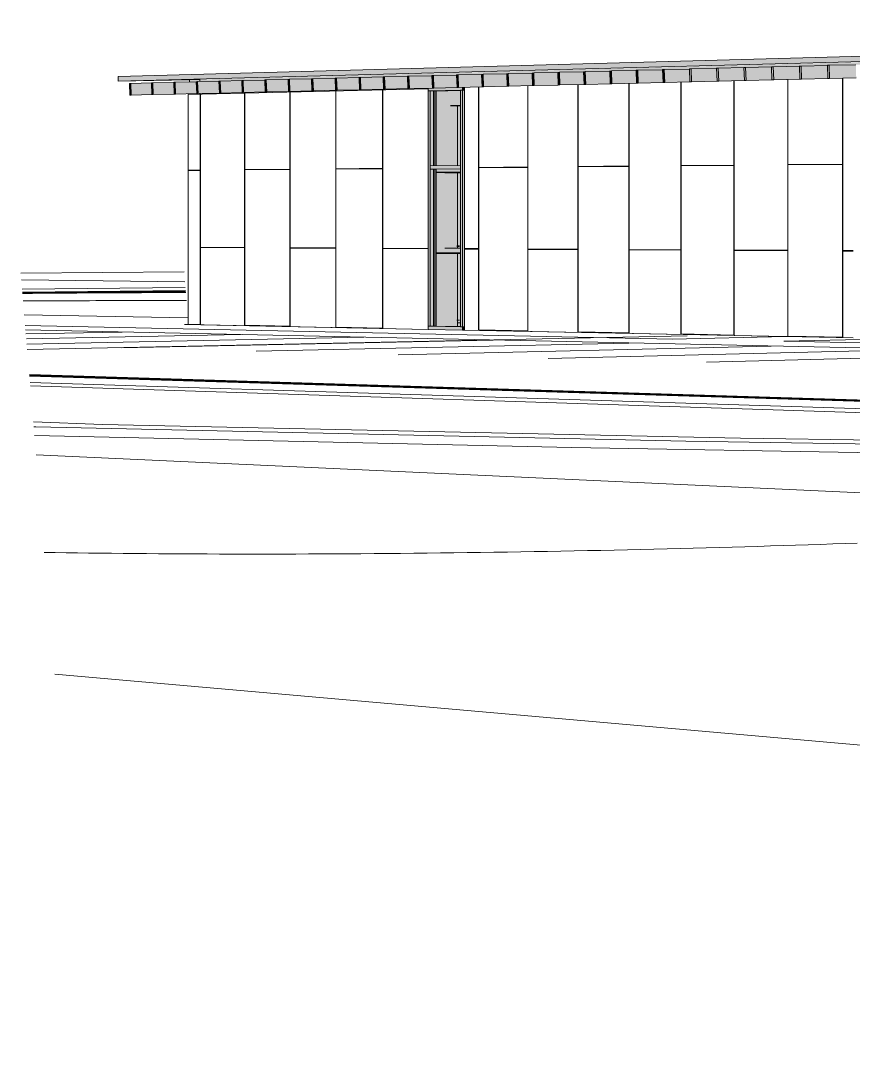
# Model space of a CAD drawing. Header units: inches. Extents: x 31213 to 31218, y -65 to 66.
# Drawn here: x 31213.2247 to 31213.4124, y 65.8105 to 66.0447 of the extents above; entities that cross this region are included whole.
import ezdxf

# ---------------------------------------------------------------- set-up
doc = ezdxf.new("R2010")
doc.units = ezdxf.units.IN
doc.header["$MEASUREMENT"] = 0
doc.linetypes.add('Center 1_4_', pattern=[0.53125, 0.25, -0.09375, 0.09375, -0.09375])
doc.linetypes.add('Hidden', pattern=[0.28125, 0.1875, -0.09375])
for name, color, linetype, lineweight in [('A-CLNG', 13, 'Continuous', 13), ('A-DETL', 90, 'Continuous', 9), ('A-GLAZ-CURT', 52, 'Continuous', 9), ('A-GLAZ-CWMG', 51, 'Continuous', 9), ('A-PROP-SBCK', 71, 'Hidden', 50), ('A-ROOF', 132, 'Continuous', 13), ('A-WALL-PATT', 111, 'Continuous', 13), ('BMP', 80, 'Continuous', 9), ('C-BLDG-PADS', 91, 'Continuous', 9), ('C-TOPO', 7, 'Continuous', 9), ('Conc', 7, 'Continuous', 9), ('EOP-PR', 4, 'Continuous', 9), ('L-SITE-WALL', 31, 'Continuous', 13), ('PAINT', 190, 'Continuous', 9), ('PROP', 3, 'Center 1_4_', 9), ('S-BEAM', 12, 'Continuous', 9), ('S-COLS', 52, 'Continuous', 9)]:
    doc.layers.add(name, color=color, linetype=linetype, lineweight=lineweight)

# ---------------------------------------------------------------- blocks, each defined once
blk = doc.blocks.new('FP_9-Looking North East')
at = {"layer": 'A-WALL-PATT', "lineweight": 9}
for p, q in [((31213.26515, 66.01109), (31213.26515, 66.02813)), ((31213.2652, 65.99369), (31213.2652, 66.02813)), ((31213.27517, 65.99364), (31213.27517, 66.02837)), ((31213.27522, 66.01118), (31213.27522, 66.02837)), ((31213.28536, 66.01128), (31213.28536, 66.02861)), ((31213.28541, 65.99358), (31213.28541, 66.02861)), ((31213.29572, 65.99353), (31213.29572, 66.02885)), ((31213.29577, 66.01137), (31213.29577, 66.02885)), ((31213.30626, 66.01147), (31213.30626, 66.0291)), ((31213.30631, 65.99347), (31213.30631, 66.0291)), ((31213.26515, 66.01109), (31213.26248, 66.01107)), ((31213.26515, 66.011), (31213.26248, 66.01098)), ((31213.26515, 65.97629), (31213.26515, 66.011)), ((31213.28536, 66.01128), (31213.27522, 66.01118)), ((31213.28536, 66.01119), (31213.27522, 66.01109)), ((31213.27522, 65.97609), (31213.27522, 66.01109)), ((31213.28536, 65.97589), (31213.28536, 66.01119)), ((31213.30626, 66.01147), (31213.29577, 66.01137)), ((31213.30626, 66.01138), (31213.29577, 66.01128)), ((31213.29577, 65.97568), (31213.29577, 66.01128)), ((31213.30626, 65.97547), (31213.30626, 66.01138)), ((31213.27517, 65.99364), (31213.2652, 65.99369)), ((31213.2652, 65.9936), (31213.27517, 65.99354)), ((31213.2652, 65.97619), (31213.2652, 65.9936)), ((31213.27517, 65.976), (31213.27517, 65.99354)), ((31213.29572, 65.99353), (31213.28541, 65.99358)), ((31213.28541, 65.99349), (31213.29572, 65.99343)), ((31213.28541, 65.97579), (31213.28541, 65.99349)), ((31213.29572, 65.97559), (31213.29572, 65.99343)), ((31213.31653, 65.99342), (31213.30631, 65.99347)), ((31213.30631, 65.99338), (31213.31653, 65.99332)), ((31213.30631, 65.97538), (31213.30631, 65.99338)), ((31213.26248, 65.97634), (31213.26515, 65.97629)), ((31213.26515, 65.9762), (31213.26515, 65.9762)), ((31213.2652, 65.97619), (31213.2652, 65.97619)), ((31213.27517, 65.976), (31213.27517, 65.976)), ((31213.27522, 65.97609), (31213.28536, 65.97589)), ((31213.27522, 65.976), (31213.27522, 65.976)), ((31213.28536, 65.97579), (31213.28536, 65.97579)), ((31213.28541, 65.97579), (31213.28541, 65.97579)), ((31213.29577, 65.97568), (31213.30626, 65.97547)), ((31213.29572, 65.97559), (31213.29572, 65.97559)), ((31213.29577, 65.97559), (31213.29577, 65.97559)), ((31213.30626, 65.97538), (31213.30626, 65.97538)), ((31213.30631, 65.97538), (31213.30631, 65.97538))]:
    blk.add_line(p, q, dxfattribs=at)
blk = doc.blocks.new('FP_10-Looking North East')
at = {"layer": 'A-WALL-PATT', "lineweight": 9}
for p, q in [((31213.32365, 65.99396), (31213.32303, 65.99396)), ((31213.32303, 65.99388), (31213.32365, 65.99388))]:
    blk.add_line(p, q, dxfattribs=at)
blk = doc.blocks.new('FP_16-Looking North East')
at = {"layer": 'A-WALL-PATT', "lineweight": 9}
for p, q in [((31213.32789, 65.99336), (31213.32789, 66.02981)), ((31213.32795, 66.01167), (31213.32795, 66.02981)), ((31213.339, 66.01178), (31213.339, 66.03007)), ((31213.33905, 65.9933), (31213.33905, 66.03007)), ((31213.3503, 65.99324), (31213.3503, 66.03034)), ((31213.35036, 66.01188), (31213.35036, 66.03034)), ((31213.3618, 66.01199), (31213.3618, 66.03061)), ((31213.36186, 65.99318), (31213.36186, 66.03061)), ((31213.37351, 65.99312), (31213.37351, 66.03089)), ((31213.37358, 66.0121), (31213.37358, 66.03089)), ((31213.38544, 66.01221), (31213.38544, 66.03117)), ((31213.3855, 65.99305), (31213.3855, 66.03117)), ((31213.39759, 65.99299), (31213.39759, 66.03146)), ((31213.39765, 66.01232), (31213.39765, 66.03146)), ((31213.40996, 66.01243), (31213.40996, 66.03175)), ((31213.41003, 65.99292), (31213.41003, 66.03175)), ((31213.339, 66.01178), (31213.32795, 66.01167)), ((31213.339, 66.01168), (31213.32795, 66.01158)), ((31213.32795, 65.97504), (31213.32795, 66.01158)), ((31213.339, 65.97482), (31213.339, 66.01168)), ((31213.3618, 66.01199), (31213.35036, 66.01188)), ((31213.3618, 66.01189), (31213.35036, 66.01178)), ((31213.35036, 65.9746), (31213.35036, 66.01178)), ((31213.3618, 65.97437), (31213.3618, 66.01189)), ((31213.38544, 66.01221), (31213.37358, 66.0121)), ((31213.38544, 66.01211), (31213.37358, 66.012)), ((31213.37358, 65.97414), (31213.37358, 66.012)), ((31213.38544, 65.9739), (31213.38544, 66.01211)), ((31213.40996, 66.01243), (31213.39765, 66.01232)), ((31213.40996, 66.01233), (31213.39765, 66.01222)), ((31213.39765, 65.97366), (31213.39765, 66.01222)), ((31213.40996, 65.97341), (31213.40996, 66.01233)), ((31213.32789, 65.99336), (31213.32476, 65.99337)), ((31213.32476, 65.99328), (31213.32789, 65.99326)), ((31213.32789, 65.97495), (31213.32789, 65.99326)), ((31213.3503, 65.99324), (31213.33905, 65.9933)), ((31213.33905, 65.9932), (31213.3503, 65.99314)), ((31213.33905, 65.97472), (31213.33905, 65.9932)), ((31213.3503, 65.9745), (31213.3503, 65.99314)), ((31213.37351, 65.99312), (31213.36186, 65.99318)), ((31213.36186, 65.99308), (31213.37351, 65.99302)), ((31213.36186, 65.97427), (31213.36186, 65.99308)), ((31213.37351, 65.97404), (31213.37351, 65.99302)), ((31213.39759, 65.99299), (31213.3855, 65.99305)), ((31213.3855, 65.99295), (31213.39759, 65.99289)), ((31213.3855, 65.9738), (31213.3855, 65.99295)), ((31213.39759, 65.97356), (31213.39759, 65.99289)), ((31213.41236, 65.99291), (31213.41003, 65.99292)), ((31213.41003, 65.99282), (31213.41236, 65.99281)), ((31213.41003, 65.97331), (31213.41003, 65.99282)), ((31213.32795, 65.97504), (31213.339, 65.97482)), ((31213.35036, 65.9746), (31213.3618, 65.97437)), ((31213.37358, 65.97414), (31213.38544, 65.9739)), ((31213.39765, 65.97366), (31213.40996, 65.97341))]:
    blk.add_line(p, q, dxfattribs=at)

msp = doc.modelspace()

# ---------------------------------------------------------------- hatches: boundary and pattern name
at = {"layer": 'A-CLNG', "lineweight": 5}
h = msp.add_hatch(color=256, dxfattribs=at)
h.paths.add_polyline_path([(31213.26506, 66.02813), (31213.31653, 66.02936), (31213.31653, 66.02954), (31213.26506, 66.02831), (31213.26506, 66.02819)], flags=0)
h.paths.add_polyline_path([(31213.26506, 66.031), (31213.27448, 66.03123), (31213.27448, 66.03125), (31213.47608, 66.03646), (31213.48045, 66.03655), (31213.48045, 66.03659), (31213.48298, 66.03664), (31213.48758, 66.03674), (31213.48758, 66.03677), (31213.48995, 66.03682), (31213.49478, 66.03692), (31213.49478, 66.03696), (31213.497, 66.03701), (31213.50206, 66.03711), (31213.50206, 66.03715), (31213.50604, 66.03723), (31213.50941, 66.0373), (31213.50941, 66.03734), (31213.51479, 66.03745), (31213.51683, 66.03749), (31213.51683, 66.03753), (31213.52355, 66.03767), (31213.52434, 66.03769), (31213.52434, 66.03772), (31213.52793, 66.0378), (31213.53192, 66.03788), (31213.53192, 66.03792), (31213.53328, 66.03795), (31213.53958, 66.03808), (31213.53958, 66.03812), (31213.54106, 66.03815), (31213.54732, 66.03828), (31213.54732, 66.03832), (31213.54832, 66.03834), (31213.55514, 66.03848), (31213.55514, 66.03852), (31213.55856, 66.03859), (31213.56305, 66.03869), (31213.56304, 66.03873), (31213.56364, 66.03874), (31213.57104, 66.03889), (31213.57103, 66.03893), (31213.57606, 66.03904), (31213.57911, 66.0391), (31213.57911, 66.03914), (31213.58482, 66.03926), (31213.58727, 66.03931), (31213.58729, 66.03935), (31213.59357, 66.03949), (31213.59553, 66.03953), (31213.59553, 66.03957), (31213.59614, 66.03958), (31213.60387, 66.03974), (31213.60387, 66.03978), (31213.60449, 66.0398), (31213.6123, 66.03996), (31213.6123, 66.04), (31213.61293, 66.04002), (31213.62083, 66.04018), (31213.62083, 66.04022), (31213.62146, 66.04024), (31213.62945, 66.0404), (31213.62945, 66.04045), (31213.63294, 66.04052), (31213.63817, 66.04063), (31213.63817, 66.04067), (31213.64169, 66.04075), (31213.64699, 66.04086), (31213.64699, 66.0409), (31213.64764, 66.04092), (31213.6559, 66.04109), (31213.6559, 66.04113), (31213.65733, 66.04117), (31213.65733, 66.0418), (31213.26506, 66.03148), (31213.26506, 66.03107)], flags=0)
h.paths.add_polyline_path([(31213.42294, 66.03184), (31213.50305, 66.03375), (31213.50305, 66.03395), (31213.42294, 66.03206), (31213.42294, 66.03198)], flags=0)
h.paths.add_polyline_path([(31213.51471, 66.03398), (31213.64438, 66.03706), (31213.64438, 66.0373), (31213.51414, 66.03422), (31213.51416, 66.03399), (31213.51471, 66.034)], flags=0)
h.paths.add_polyline_path([(31213.83913, 66.04207), (31213.83987, 66.04209), (31213.83987, 66.04216), (31213.83913, 66.04214)], flags=0)
at = {"layer": 'A-GLAZ-CURT', "lineweight": 5, "transparency": 33554458}
for points in [[(31213.31774, 66.01206), (31213.3238, 66.01212), (31213.3238, 66.02903), (31213.31774, 66.02887), (31213.31774, 66.01207)], [(31213.3238, 65.97579), (31213.3238, 66.01135), (31213.31774, 66.01129), (31213.31774, 65.97591), (31213.32208, 65.97583)]]:
    msp.add_hatch(color=256, dxfattribs=at).paths.add_polyline_path(points, flags=0)
at = {"layer": 'A-GLAZ-CWMG', "lineweight": 5}
for points in [[(31213.31653, 66.02889), (31213.32426, 66.02907), (31213.32426, 66.02972), (31213.31653, 66.02954), (31213.31653, 66.02931)], [(31213.32476, 66.02906), (31213.32476, 66.02973), (31213.32426, 66.0297), (31213.32426, 66.02907)], [(31213.31653, 66.01167), (31213.31698, 66.01167), (31213.31698, 66.0289), (31213.31653, 66.02889), (31213.31653, 66.01207)], [(31213.31698, 66.01205), (31213.31774, 66.01207), (31213.31774, 66.02889), (31213.31698, 66.02889), (31213.31698, 66.01207)], [(31213.31774, 66.01206), (31213.31833, 66.01207), (31213.31833, 66.02887), (31213.31774, 66.02887), (31213.31774, 66.01207)], [(31213.32381, 66.01174), (31213.32426, 66.01174), (31213.32426, 66.02907), (31213.32381, 66.02906), (31213.32381, 66.01687)], [(31213.32476, 66.01174), (31213.32476, 66.02906), (31213.32426, 66.02907), (31213.32426, 66.01174), (31213.32454, 66.01174)], [(31213.31698, 65.9759), (31213.31698, 66.01167), (31213.31653, 66.01167), (31213.31653, 65.97591)], [(31213.31698, 66.0113), (31213.32381, 66.01136), (31213.32381, 66.01212), (31213.31698, 66.01205)], [(31213.31698, 65.9759), (31213.31774, 65.97591), (31213.31774, 66.01129), (31213.31698, 66.01129), (31213.31698, 65.97591)], [(31213.31774, 65.97591), (31213.31833, 65.97592), (31213.31833, 66.01129), (31213.31774, 66.01129), (31213.31774, 65.97625)], [(31213.32426, 65.97576), (31213.32426, 66.01174), (31213.32381, 66.01174), (31213.32381, 65.97577)], [(31213.32426, 65.97576), (31213.32476, 65.97577), (31213.32476, 66.01174), (31213.32426, 66.01174), (31213.32426, 65.97625)], [(31213.32426, 65.975), (31213.32426, 65.97576), (31213.31653, 65.97591), (31213.31653, 65.97515), (31213.32209, 65.97504)]]:
    msp.add_hatch(color=256, dxfattribs=at).paths.add_polyline_path(points, flags=0)
at = {"layer": 'A-GLAZ-CWMG'}
msp.add_hatch(color=256, dxfattribs=at).paths.add_polyline_path([(31213.3243, 65.975), (31213.32476, 65.97501), (31213.32476, 65.97577), (31213.32426, 65.97576), (31213.32426, 65.975)], flags=0)
at = {"layer": 'A-ROOF', "lineweight": 5}
msp.add_hatch(color=256, dxfattribs=at).paths.add_polyline_path([(31213.24665, 66.03107), (31213.70608, 66.04322), (31213.70605, 66.04329), (31213.70593, 66.04331), (31213.70589, 66.04339), (31213.70589, 66.04352), (31213.70594, 66.0436), (31213.70603, 66.04361), (31213.70833, 66.04367), (31213.70831, 66.04471), (31213.24665, 66.03212)], flags=0)
at = {"layer": 'L-SITE-WALL', "lineweight": 5}
h = msp.add_hatch(color=256, dxfattribs=at)
h.paths.add_polyline_path([(31213.26278, 66.02808), (31213.26506, 66.02813), (31213.26506, 66.02832), (31213.26278, 66.02826), (31213.26278, 66.02819)], flags=0)
h.paths.add_polyline_path([(31213.26278, 66.03093), (31213.26506, 66.031), (31213.26506, 66.03148), (31213.26278, 66.03142), (31213.26278, 66.03107)], flags=0)
h = msp.add_hatch(color=256, dxfattribs=at)
h.paths.add_polyline_path([(31213.32075, 65.97587), (31213.32075, 65.98932), (31213.32051, 65.98932), (31213.32051, 65.99228), (31213.31833, 65.9923), (31213.31833, 65.97592), (31213.31916, 65.97591)], flags=0)
h.paths.add_polyline_path([(31213.31833, 65.99344), (31213.32051, 65.99345), (31213.32051, 65.99767), (31213.32075, 65.99767), (31213.32075, 66.00967), (31213.32051, 66.00967), (31213.32051, 66.01046), (31213.31833, 66.01044), (31213.31833, 65.99356)], flags=0)
h.paths.add_polyline_path([(31213.31833, 66.01206), (31213.32075, 66.01212), (31213.32075, 66.02893), (31213.31833, 66.02886), (31213.31833, 66.01207)], flags=0)
at = {"layer": 'S-BEAM', "lineweight": 5}
h = msp.add_hatch(color=256, dxfattribs=at)
h.paths.add_polyline_path([(31213.32207, 66.02582), (31213.32379, 66.02585), (31213.32379, 66.029), (31213.32207, 66.02896), (31213.32207, 66.02647)], flags=0)
h.paths.add_polyline_path([(31213.41664, 66.02777), (31213.42152, 66.02787), (31213.42152, 66.03126), (31213.41664, 66.03111), (31213.41664, 66.03108)], flags=0)
h.paths.add_polyline_path([(31213.50886, 66.02967), (31213.51266, 66.02974), (31213.51266, 66.03336), (31213.50886, 66.03328), (31213.50886, 66.03015)], flags=0)
h.paths.add_polyline_path([(31213.64636, 66.0325), (31213.65599, 66.0327), (31213.65599, 66.03668), (31213.64636, 66.03644), (31213.64636, 66.03284)], flags=0)
h.paths.add_polyline_path([(31213.74134, 66.03446), (31213.74978, 66.03463), (31213.74978, 66.03884), (31213.74134, 66.03865), (31213.74134, 66.03479)], flags=0)
h.paths.add_polyline_path([(31213.7518, 66.03467), (31213.76463, 66.03494), (31213.76463, 66.03919), (31213.7518, 66.03889), (31213.7518, 66.03479)], flags=0)
h.paths.add_polyline_path([(31213.76666, 66.03498), (31213.77976, 66.03525), (31213.77976, 66.03954), (31213.76666, 66.03923), (31213.76666, 66.03509)], flags=0)
h.paths.add_polyline_path([(31213.78179, 66.03529), (31213.79515, 66.03556), (31213.79515, 66.03989), (31213.78179, 66.03955), (31213.78179, 66.03603)], flags=0)
h.paths.add_polyline_path([(31213.801, 66.03569), (31213.81083, 66.03589), (31213.81083, 66.04026), (31213.801, 66.04003), (31213.801, 66.03602)], flags=0)
h.paths.add_polyline_path([(31213.81287, 66.03593), (31213.82679, 66.03624), (31213.82679, 66.04062), (31213.81287, 66.0403), (31213.81287, 66.03602)], flags=0)
h.paths.add_polyline_path([(31213.82883, 66.03626), (31213.84025, 66.03649), (31213.84025, 66.04094), (31213.82883, 66.04067), (31213.82883, 66.03626)], flags=0)
h = msp.add_hatch(color=256, dxfattribs=at)
h.paths.add_polyline_path([(31213.3214, 66.02552), (31213.32379, 66.02557), (31213.32379, 66.02567), (31213.3214, 66.02562)], flags=0)
h.paths.add_polyline_path([(31213.41664, 66.02746), (31213.42153, 66.02756), (31213.42153, 66.02767), (31213.41664, 66.02757)], flags=0)
h.paths.add_polyline_path([(31213.50806, 66.02933), (31213.51266, 66.02942), (31213.51266, 66.02954), (31213.50806, 66.02944)], flags=0)
h.paths.add_polyline_path([(31213.64636, 66.03215), (31213.65599, 66.03234), (31213.65599, 66.03247), (31213.64636, 66.03227)], flags=0)
h.paths.add_polyline_path([(31213.74077, 66.03407), (31213.74978, 66.03425), (31213.74978, 66.03439), (31213.74077, 66.03421)], flags=0)
h.paths.add_polyline_path([(31213.7518, 66.0343), (31213.76463, 66.03456), (31213.76463, 66.03469), (31213.7518, 66.03443)], flags=0)
h.paths.add_polyline_path([(31213.76666, 66.0346), (31213.77976, 66.03487), (31213.77976, 66.035), (31213.76666, 66.03474)], flags=0)
h.paths.add_polyline_path([(31213.78179, 66.03491), (31213.79515, 66.03518), (31213.79515, 66.03532), (31213.78179, 66.03505)], flags=0)
h.paths.add_polyline_path([(31213.80045, 66.03529), (31213.81083, 66.0355), (31213.81083, 66.03564), (31213.80045, 66.03543)], flags=0)
h.paths.add_polyline_path([(31213.81287, 66.03554), (31213.82679, 66.03582), (31213.82679, 66.03597), (31213.81287, 66.03568)], flags=0)
h.paths.add_polyline_path([(31213.82883, 66.03587), (31213.84022, 66.0361), (31213.84022, 66.03624), (31213.82883, 66.03601)], flags=0)
h = msp.add_hatch(color=256, dxfattribs=at)
h.paths.add_polyline_path([(31213.32207, 66.02564), (31213.32379, 66.0257), (31213.32379, 66.02585), (31213.32207, 66.02582), (31213.32207, 66.02566)], flags=0)
h.paths.add_polyline_path([(31213.41664, 66.02757), (31213.42152, 66.0277), (31213.42152, 66.02787), (31213.41664, 66.02775), (31213.41664, 66.02757)], flags=0)
h.paths.add_polyline_path([(31213.50876, 66.02946), (31213.51266, 66.02957), (31213.51266, 66.02974), (31213.50886, 66.02965), (31213.50883, 66.02954), (31213.50877, 66.02946)], flags=0)
h.paths.add_polyline_path([(31213.64636, 66.03227), (31213.65599, 66.03248), (31213.65599, 66.0327), (31213.64636, 66.0325), (31213.64636, 66.03228)], flags=0)
h.paths.add_polyline_path([(31213.74125, 66.03422), (31213.74978, 66.03439), (31213.74978, 66.03463), (31213.74134, 66.03446), (31213.74129, 66.03427), (31213.74125, 66.03422)], flags=0)
h.paths.add_polyline_path([(31213.7518, 66.03443), (31213.76463, 66.0347), (31213.76463, 66.03494), (31213.7518, 66.03467), (31213.7518, 66.03443)], flags=0)
h.paths.add_polyline_path([(31213.76666, 66.03474), (31213.77976, 66.03501), (31213.77976, 66.03525), (31213.76666, 66.03496), (31213.76666, 66.03474)], flags=0)
h.paths.add_polyline_path([(31213.78179, 66.03505), (31213.79515, 66.03534), (31213.79515, 66.03556), (31213.78179, 66.03528), (31213.78179, 66.03505)], flags=0)
h.paths.add_polyline_path([(31213.8009, 66.03544), (31213.81083, 66.03566), (31213.81083, 66.03589), (31213.801, 66.03567), (31213.80096, 66.03548), (31213.80091, 66.03544)], flags=0)
h.paths.add_polyline_path([(31213.81287, 66.03568), (31213.82679, 66.03599), (31213.82679, 66.03622), (31213.81287, 66.03591), (31213.81287, 66.03569)], flags=0)
h.paths.add_polyline_path([(31213.82883, 66.03601), (31213.84025, 66.03627), (31213.84025, 66.03649), (31213.82883, 66.03623), (31213.82883, 66.03601)], flags=0)
for points in [[(31213.38821, 66.03123), (31213.39403, 66.03137), (31213.39392, 66.03431), (31213.3881, 66.03419), (31213.3882, 66.03126)], [(31213.39443, 66.03138), (31213.40031, 66.03152), (31213.4002, 66.03448), (31213.39433, 66.03435)], [(31213.40071, 66.03153), (31213.40664, 66.03167), (31213.40654, 66.03464), (31213.40061, 66.03451)], [(31213.40705, 66.03168), (31213.41304, 66.03182), (31213.41294, 66.0348), (31213.40695, 66.03468)], [(31213.29602, 66.02905), (31213.30105, 66.02917), (31213.30095, 66.03191), (31213.29592, 66.0318), (31213.29601, 66.02948)], [(31213.3014, 66.02918), (31213.30648, 66.0293), (31213.30638, 66.03205), (31213.3013, 66.03194), (31213.30139, 66.02961)], [(31213.30683, 66.0293), (31213.31196, 66.02943), (31213.31185, 66.03219), (31213.30673, 66.03208), (31213.30682, 66.02974)], [(31213.31231, 66.02943), (31213.31748, 66.02956), (31213.31737, 66.03233), (31213.31221, 66.03222), (31213.3123, 66.02987)], [(31213.31784, 66.02956), (31213.32305, 66.02969), (31213.32295, 66.03248), (31213.31773, 66.03236), (31213.31782, 66.03)], [(31213.32341, 66.0297), (31213.32867, 66.02982), (31213.32857, 66.03262), (31213.32331, 66.03251), (31213.3234, 66.03014)], [(31213.32904, 66.02983), (31213.33435, 66.02996), (31213.33424, 66.03277), (31213.32894, 66.03265), (31213.32902, 66.03027)], [(31213.33472, 66.02996), (31213.34007, 66.03009), (31213.33997, 66.03292), (31213.33461, 66.0328), (31213.3347, 66.03041)], [(31213.34045, 66.0301), (31213.34585, 66.03023), (31213.34575, 66.03307), (31213.34034, 66.03295), (31213.34043, 66.03055)], [(31213.34623, 66.03024), (31213.35168, 66.03037), (31213.35158, 66.03322), (31213.34612, 66.0331), (31213.34621, 66.03068)], [(31213.35206, 66.03037), (31213.35756, 66.03051), (31213.35746, 66.03337), (31213.35195, 66.03325), (31213.35204, 66.03083)], [(31213.35794, 66.03051), (31213.3635, 66.03065), (31213.3634, 66.03352), (31213.35784, 66.0334), (31213.35793, 66.03097)], [(31213.36389, 66.03065), (31213.36949, 66.03079), (31213.36939, 66.03368), (31213.36378, 66.03356), (31213.36387, 66.03111)], [(31213.36988, 66.0308), (31213.37554, 66.03093), (31213.37544, 66.03383), (31213.36978, 66.03371), (31213.36986, 66.03125)], [(31213.37593, 66.03094), (31213.38164, 66.03108), (31213.38154, 66.03399), (31213.37583, 66.03387), (31213.37592, 66.03127)], [(31213.38204, 66.03108), (31213.38781, 66.03122), (31213.3877, 66.03415), (31213.38194, 66.03403), (31213.38203, 66.03127)], [(31213.24962, 66.02795), (31213.25427, 66.02806), (31213.25417, 66.0307), (31213.24951, 66.03059)], [(31213.2546, 66.02807), (31213.2593, 66.02818), (31213.25919, 66.03083), (31213.2545, 66.03072)], [(31213.25962, 66.02819), (31213.26436, 66.0283), (31213.26426, 66.03096), (31213.25952, 66.03085)], [(31213.26469, 66.02831), (31213.26947, 66.02842), (31213.26936, 66.03109), (31213.26459, 66.03099), (31213.26467, 66.02873)], [(31213.2698, 66.02843), (31213.27462, 66.02854), (31213.27451, 66.03122), (31213.2697, 66.03112), (31213.26978, 66.02885)], [(31213.27495, 66.02855), (31213.27981, 66.02867), (31213.27971, 66.03136), (31213.27485, 66.03125), (31213.27494, 66.02897)], [(31213.28015, 66.02867), (31213.28506, 66.02879), (31213.28495, 66.03149), (31213.28005, 66.03139), (31213.28014, 66.0291)], [(31213.2854, 66.0288), (31213.29034, 66.02892), (31213.29024, 66.03163), (31213.28529, 66.03152), (31213.28538, 66.02922)], [(31213.29069, 66.02892), (31213.29567, 66.02904), (31213.29557, 66.03177), (31213.29058, 66.03166), (31213.29067, 66.02935)]]:
    msp.add_hatch(color=256, dxfattribs=at).paths.add_polyline_path(points, flags=0)
at = {"layer": 'S-BEAM'}
for points in [[(31213.39404, 66.03137), (31213.39443, 66.03138), (31213.39433, 66.03435), (31213.39394, 66.03434)], [(31213.40032, 66.03152), (31213.40071, 66.03153), (31213.40061, 66.03451), (31213.40022, 66.0345)], [(31213.40666, 66.03167), (31213.40705, 66.03168), (31213.40695, 66.03468), (31213.40655, 66.03467)], [(31213.30107, 66.02917), (31213.3014, 66.02918), (31213.3013, 66.03194), (31213.30096, 66.03193)], [(31213.3065, 66.0293), (31213.30683, 66.0293), (31213.30673, 66.03208), (31213.30639, 66.03207)], [(31213.31197, 66.02943), (31213.31231, 66.02943), (31213.31221, 66.03222), (31213.31187, 66.03221)], [(31213.31749, 66.02956), (31213.31784, 66.02956), (31213.31773, 66.03236), (31213.31739, 66.03235), (31213.31743, 66.03127)], [(31213.32307, 66.02969), (31213.32341, 66.0297), (31213.32331, 66.03251), (31213.32296, 66.0325), (31213.32301, 66.03127)], [(31213.32869, 66.02982), (31213.32904, 66.02983), (31213.32894, 66.03265), (31213.32859, 66.03264), (31213.32864, 66.03127)], [(31213.33436, 66.02996), (31213.33472, 66.02996), (31213.33461, 66.0328), (31213.33426, 66.03279)], [(31213.34009, 66.03009), (31213.34045, 66.0301), (31213.34034, 66.03295), (31213.33998, 66.03294)], [(31213.34586, 66.03023), (31213.34623, 66.03024), (31213.34612, 66.0331), (31213.34576, 66.03309)], [(31213.35169, 66.03037), (31213.35206, 66.03037), (31213.35195, 66.03325), (31213.35159, 66.03324)], [(31213.35758, 66.03051), (31213.35794, 66.03051), (31213.35784, 66.0334), (31213.35747, 66.03339), (31213.35755, 66.03127)], [(31213.36351, 66.03065), (31213.36389, 66.03065), (31213.36378, 66.03356), (31213.36341, 66.03355), (31213.36349, 66.03127)], [(31213.36951, 66.03079), (31213.36988, 66.0308), (31213.36978, 66.03371), (31213.3694, 66.0337), (31213.36949, 66.03127)], [(31213.37555, 66.03093), (31213.37593, 66.03094), (31213.37583, 66.03387), (31213.37545, 66.03386), (31213.37554, 66.03127)], [(31213.38166, 66.03108), (31213.38204, 66.03108), (31213.38194, 66.03403), (31213.38156, 66.03402), (31213.38165, 66.03127)], [(31213.38782, 66.03122), (31213.38821, 66.03123), (31213.3881, 66.03419), (31213.38772, 66.03418), (31213.38782, 66.03126)], [(31213.24931, 66.02794), (31213.24962, 66.02795), (31213.24951, 66.03059), (31213.24921, 66.03059)], [(31213.25429, 66.02806), (31213.2546, 66.02807), (31213.2545, 66.03072), (31213.25418, 66.03072)], [(31213.25931, 66.02818), (31213.25962, 66.02819), (31213.25952, 66.03085), (31213.25921, 66.03085)], [(31213.26437, 66.0283), (31213.26469, 66.02831), (31213.26459, 66.03099), (31213.26427, 66.03098)], [(31213.26948, 66.02842), (31213.2698, 66.02843), (31213.2697, 66.03112), (31213.26938, 66.03111)], [(31213.27463, 66.02854), (31213.27495, 66.02855), (31213.27485, 66.03125), (31213.27453, 66.03124)], [(31213.27983, 66.02866), (31213.28015, 66.02867), (31213.28005, 66.03139), (31213.27973, 66.03138)], [(31213.28507, 66.02879), (31213.2854, 66.0288), (31213.28529, 66.03152), (31213.28497, 66.03151)], [(31213.29036, 66.02891), (31213.29069, 66.02892), (31213.29058, 66.03166), (31213.29025, 66.03165)], [(31213.29569, 66.02904), (31213.29602, 66.02905), (31213.29592, 66.0318), (31213.29559, 66.03179)]]:
    msp.add_hatch(color=256, dxfattribs=at).paths.add_polyline_path(points, flags=0)
at = {"layer": 'S-BEAM', "lineweight": 5}
h = msp.add_hatch(color=256, dxfattribs=at)
h.paths.add_polyline_path([(31213.31833, 66.01063), (31213.3238, 66.01067), (31213.3238, 66.01134), (31213.31833, 66.01129)], flags=0)
h.paths.add_polyline_path([(31213.50497, 66.01222), (31213.51267, 66.01228), (31213.51267, 66.01304), (31213.50497, 66.01297)], flags=0)
h.paths.add_polyline_path([(31213.64637, 66.01342), (31213.65599, 66.0135), (31213.65599, 66.01434), (31213.64637, 66.01425)], flags=0)
h.paths.add_polyline_path([(31213.73765, 66.01419), (31213.74978, 66.0143), (31213.74978, 66.01518), (31213.73765, 66.01508)], flags=0)
h.paths.add_polyline_path([(31213.78179, 66.01457), (31213.79515, 66.01468), (31213.79515, 66.01559), (31213.78179, 66.01547)], flags=0)
h.paths.add_polyline_path([(31213.79719, 66.0147), (31213.81083, 66.01482), (31213.81083, 66.01574), (31213.79719, 66.01561)], flags=0)
h.paths.add_polyline_path([(31213.81287, 66.01483), (31213.82679, 66.01495), (31213.82679, 66.01588), (31213.81287, 66.01575)], flags=0)
h.paths.add_polyline_path([(31213.82883, 66.01497), (31213.84007, 66.01507), (31213.84007, 66.016), (31213.82883, 66.01589)], flags=0)
h = msp.add_hatch(color=256, dxfattribs=at)
h.paths.add_polyline_path([(31213.31833, 66.01044), (31213.3238, 66.01049), (31213.3238, 66.01067), (31213.31833, 66.01063)], flags=0)
h.paths.add_polyline_path([(31213.50497, 66.012), (31213.51267, 66.01207), (31213.51267, 66.01228), (31213.50497, 66.01222)], flags=0)
h.paths.add_polyline_path([(31213.64637, 66.01319), (31213.65599, 66.01327), (31213.65599, 66.0135), (31213.64637, 66.01342)], flags=0)
h.paths.add_polyline_path([(31213.73786, 66.01395), (31213.74978, 66.01405), (31213.74978, 66.0143), (31213.73769, 66.0142)], flags=0)
h.paths.add_polyline_path([(31213.78179, 66.01432), (31213.79515, 66.01445), (31213.79515, 66.01468), (31213.78179, 66.01457)], flags=0)
h.paths.add_polyline_path([(31213.79782, 66.01445), (31213.81083, 66.01456), (31213.81083, 66.01482), (31213.79766, 66.01471)], flags=0)
h.paths.add_polyline_path([(31213.81287, 66.01458), (31213.82679, 66.01469), (31213.82679, 66.01495), (31213.81287, 66.01483)], flags=0)
h.paths.add_polyline_path([(31213.82883, 66.01471), (31213.84023, 66.01481), (31213.84007, 66.01507), (31213.82883, 66.01497)], flags=0)
h = msp.add_hatch(color=256, dxfattribs=at)
h.paths.add_polyline_path([(31213.84007, 65.9906), (31213.8401, 65.99068), (31213.84012, 65.9907), (31213.82883, 65.99074), (31213.82883, 65.99066), (31213.83839, 65.99061)], flags=0)
h.paths.add_polyline_path([(31213.82679, 65.99067), (31213.82679, 65.99077), (31213.81287, 65.99083), (31213.81287, 65.99074), (31213.82529, 65.99067)], flags=0)
h.paths.add_polyline_path([(31213.81083, 65.99075), (31213.81083, 65.99085), (31213.79762, 65.99091), (31213.79762, 65.99082), (31213.80781, 65.99077)], flags=0)
h.paths.add_polyline_path([(31213.79515, 65.99083), (31213.79515, 65.99093), (31213.78179, 65.99099), (31213.78179, 65.99091), (31213.7947, 65.99084)], flags=0)
h.paths.add_polyline_path([(31213.74978, 65.99108), (31213.74978, 65.99117), (31213.73764, 65.99122), (31213.73764, 65.99114), (31213.74662, 65.99109)], flags=0)
h.paths.add_polyline_path([(31213.65599, 65.99157), (31213.65599, 65.99166), (31213.64637, 65.9917), (31213.64637, 65.99162), (31213.65481, 65.99158)], flags=0)
h.paths.add_polyline_path([(31213.51267, 65.99233), (31213.51267, 65.99242), (31213.50497, 65.99243), (31213.50497, 65.99238), (31213.51042, 65.99235)], flags=0)
h.paths.add_polyline_path([(31213.3238, 65.99334), (31213.3238, 65.99341), (31213.31833, 65.99342), (31213.31833, 65.99337), (31213.32208, 65.99335)], flags=0)
h = msp.add_hatch(color=256, dxfattribs=at)
h.paths.add_polyline_path([(31213.84007, 65.98933), (31213.84007, 65.9906), (31213.82883, 65.99066), (31213.82883, 65.9894), (31213.83839, 65.98934)], flags=0)
h.paths.add_polyline_path([(31213.82679, 65.98941), (31213.82679, 65.99067), (31213.81287, 65.99074), (31213.81287, 65.9895), (31213.82529, 65.98942)], flags=0)
h.paths.add_polyline_path([(31213.81083, 65.98951), (31213.81083, 65.99075), (31213.79719, 65.99082), (31213.79719, 65.98959), (31213.80781, 65.98953)], flags=0)
h.paths.add_polyline_path([(31213.79515, 65.9896), (31213.79515, 65.99083), (31213.78179, 65.99091), (31213.78179, 65.98968), (31213.7947, 65.98961)], flags=0)
h.paths.add_polyline_path([(31213.74978, 65.98988), (31213.74978, 65.99108), (31213.73765, 65.99114), (31213.73765, 65.98995), (31213.74662, 65.9899)], flags=0)
h.paths.add_polyline_path([(31213.65599, 65.99044), (31213.65599, 65.99157), (31213.64637, 65.99162), (31213.64637, 65.9905), (31213.65481, 65.99045)], flags=0)
h.paths.add_polyline_path([(31213.51267, 65.99131), (31213.51267, 65.99233), (31213.50497, 65.99238), (31213.50497, 65.99135), (31213.51042, 65.99132)], flags=0)
h.paths.add_polyline_path([(31213.3238, 65.99244), (31213.3238, 65.99334), (31213.31833, 65.99337), (31213.31833, 65.99248), (31213.32208, 65.99245)], flags=0)
h = msp.add_hatch(color=256, dxfattribs=at)
h.paths.add_polyline_path([(31213.84023, 65.98908), (31213.84007, 65.98933), (31213.82883, 65.9894), (31213.82883, 65.98915), (31213.83839, 65.98909)], flags=0)
h.paths.add_polyline_path([(31213.82679, 65.98916), (31213.82679, 65.98941), (31213.81287, 65.9895), (31213.81287, 65.98925), (31213.82529, 65.98917)], flags=0)
h.paths.add_polyline_path([(31213.81083, 65.98926), (31213.81083, 65.98951), (31213.79766, 65.98959), (31213.79782, 65.98934), (31213.80781, 65.98928)], flags=0)
h.paths.add_polyline_path([(31213.79515, 65.98936), (31213.79515, 65.9896), (31213.78179, 65.98968), (31213.78179, 65.98944), (31213.7947, 65.98936)], flags=0)
h.paths.add_polyline_path([(31213.74978, 65.98964), (31213.74978, 65.98988), (31213.73769, 65.98995), (31213.73788, 65.98971), (31213.74662, 65.98966)], flags=0)
h.paths.add_polyline_path([(31213.65599, 65.99021), (31213.65599, 65.99044), (31213.64637, 65.99047), (31213.64637, 65.99027), (31213.65481, 65.99022)], flags=0)
h.paths.add_polyline_path([(31213.51267, 65.9911), (31213.51267, 65.99131), (31213.50497, 65.99135), (31213.50497, 65.99115), (31213.51042, 65.99111)], flags=0)
h.paths.add_polyline_path([(31213.3238, 65.99226), (31213.3238, 65.99244), (31213.31833, 65.99248), (31213.31833, 65.9923), (31213.32208, 65.99227)], flags=0)
at = {"layer": 'S-COLS', "lineweight": 5}
h = msp.add_hatch(color=256, dxfattribs=at)
h.paths.add_polyline_path([(31213.32114, 65.97587), (31213.32114, 65.99228), (31213.32075, 65.99228), (31213.32075, 65.97587)], flags=0)
h.paths.add_polyline_path([(31213.32114, 65.99345), (31213.32114, 66.01043), (31213.32075, 66.01043), (31213.32075, 65.99345)], flags=0)
h.paths.add_polyline_path([(31213.32075, 66.01209), (31213.32114, 66.01212), (31213.32114, 66.02894), (31213.32075, 66.02893), (31213.32075, 66.01211)], flags=0)
h = msp.add_hatch(color=256, dxfattribs=at)
h.paths.add_polyline_path([(31213.3214, 65.97586), (31213.32137, 65.99228), (31213.32114, 65.99228), (31213.32114, 65.97587), (31213.3214, 65.97586)], flags=0)
h.paths.add_polyline_path([(31213.3214, 65.99345), (31213.3214, 66.01043), (31213.32114, 66.01043), (31213.32114, 65.99345), (31213.32137, 65.99345)], flags=0)
h.paths.add_polyline_path([(31213.32114, 66.01209), (31213.3214, 66.01212), (31213.3214, 66.02895), (31213.32114, 66.02894), (31213.32114, 66.01211)], flags=0)
h = msp.add_hatch(color=256, dxfattribs=at)
h.paths.add_polyline_path([(31213.32309, 65.97583), (31213.32309, 65.99227), (31213.3214, 65.99228), (31213.3214, 65.97586), (31213.32207, 65.97585)], flags=0)
h.paths.add_polyline_path([(31213.32309, 65.99344), (31213.32309, 66.01045), (31213.3214, 66.01043), (31213.3214, 65.99345), (31213.32207, 65.99344)], flags=0)
h.paths.add_polyline_path([(31213.3214, 66.01209), (31213.32309, 66.01212), (31213.32309, 66.0255), (31213.32238, 66.02551), (31213.3214, 66.02552), (31213.3214, 66.01211)], flags=0)
h.paths.add_polyline_path([(31213.3214, 66.02562), (31213.32207, 66.02566), (31213.32207, 66.02896), (31213.3214, 66.02895), (31213.3214, 66.02647)], flags=0)
h = msp.add_hatch(color=256, dxfattribs=at)
h.paths.add_polyline_path([(31213.32317, 65.97583), (31213.32316, 65.99227), (31213.32309, 65.99227), (31213.32309, 65.97583), (31213.32317, 65.97583)], flags=0)
h.paths.add_polyline_path([(31213.32317, 65.99344), (31213.32316, 66.01045), (31213.32309, 66.01045), (31213.32309, 65.99344), (31213.32317, 65.99344)], flags=0)
h.paths.add_polyline_path([(31213.32309, 66.01211), (31213.32317, 66.01212), (31213.32316, 66.02551), (31213.32309, 66.0255), (31213.32309, 66.01212)], flags=0)

# ---------------------------------------------------------------- linework, layer by layer
at = {"layer": 'A-DETL'}
for p, q in [((31213.26235, 65.97777), (31213.22552, 65.97846)), ((31213.32369, 65.97663), (31213.32308, 65.97664)), ((31213.22619, 65.97063), (31213.37491, 65.97375)), ((31214.21902, 65.81049), (31213.23242, 65.89746))]:
    msp.add_line(p, q, dxfattribs=at)
at = {"layer": 'A-GLAZ-CURT'}
for p, q in [((31213.3238, 66.02903), (31213.31774, 66.02889)), ((31213.31774, 66.02889), (31213.31774, 66.01207)), ((31213.31774, 66.02889), (31213.31807, 66.02888)), ((31213.31807, 66.02888), (31213.3238, 66.02901)), ((31213.31807, 66.01207), (31213.31807, 66.02888)), ((31213.3238, 66.01135), (31213.31774, 66.01129)), ((31213.31774, 66.01129), (31213.31774, 65.97591)), ((31213.31774, 66.01129), (31213.31807, 66.01129)), ((31213.31807, 66.01129), (31213.3238, 66.01134)), ((31213.31807, 65.97592), (31213.31807, 66.01129)), ((31213.31774, 65.97591), (31213.31807, 65.97592)), ((31213.31774, 65.97591), (31213.3238, 65.97579)), ((31213.3238, 65.97581), (31213.31807, 65.97592))]:
    msp.add_line(p, q, dxfattribs=at)
at = {"layer": 'A-GLAZ-CWMG'}
for p, q in [((31213.31653, 66.02889), (31213.31653, 66.02954)), ((31213.32426, 66.02972), (31213.32426, 66.02907)), ((31213.32426, 66.02907), (31213.31653, 66.02889)), ((31213.31653, 66.02889), (31213.31698, 66.0289)), ((31213.31653, 66.02889), (31213.31653, 66.01167)), ((31213.31698, 66.0289), (31213.31774, 66.02889)), ((31213.31698, 66.0289), (31213.31698, 66.01167)), ((31213.31774, 66.02889), (31213.31833, 66.02887)), ((31213.3238, 66.029), (31213.31831, 66.02887)), ((31213.31833, 66.02887), (31213.31833, 66.01207)), ((31213.32381, 66.02906), (31213.32426, 66.02907)), ((31213.32381, 66.01174), (31213.32381, 66.02906)), ((31213.32426, 66.02907), (31213.32476, 66.02906)), ((31213.32426, 66.02907), (31213.32476, 66.02906)), ((31213.32426, 66.01174), (31213.32426, 66.02907)), ((31213.31653, 66.01167), (31213.31653, 65.97591)), ((31213.32381, 66.01212), (31213.31698, 66.01205)), ((31213.31698, 66.0113), (31213.31698, 66.01205)), ((31213.31698, 66.01167), (31213.31698, 65.9759)), ((31213.32381, 66.01136), (31213.31698, 66.0113)), ((31213.31774, 66.01129), (31213.31698, 66.0113)), ((31213.31833, 66.01129), (31213.31774, 66.01129)), ((31213.3238, 66.01134), (31213.31833, 66.01129)), ((31213.31833, 66.0113), (31213.31833, 65.99344)), ((31213.32381, 66.01212), (31213.32381, 66.01136)), ((31213.32381, 65.97577), (31213.32381, 66.01174)), ((31213.32426, 65.97576), (31213.32426, 66.01174)), ((31213.31833, 65.99343), (31213.31833, 65.97592)), ((31213.31653, 65.97515), (31213.31653, 65.97591)), ((31213.31653, 65.97591), (31213.32426, 65.97576)), ((31213.31698, 65.9759), (31213.31653, 65.97591)), ((31213.31774, 65.97591), (31213.31698, 65.9759)), ((31213.31833, 65.97592), (31213.31774, 65.97591)), ((31213.31833, 65.97592), (31213.3238, 65.97582)), ((31213.32426, 65.97576), (31213.32381, 65.97577)), ((31213.32476, 65.97577), (31213.32426, 65.97576)), ((31213.32476, 65.97577), (31213.32426, 65.97576)), ((31213.32426, 65.97576), (31213.32426, 65.975)), ((31213.31653, 65.97515), (31213.32426, 65.975)), ((31213.32426, 65.975), (31213.3243, 65.975)), ((31213.3243, 65.975), (31213.32476, 65.97501))]:
    msp.add_line(p, q, dxfattribs=at)
at = {"layer": 'A-PROP-SBCK', "linetype": 'Continuous'}
for p, q in [((31213.2251, 65.98337), (31213.26187, 65.98381)), ((31213.98815, 65.94172), (31213.22668, 65.96484))]:
    msp.add_line(p, q, dxfattribs=at)
at = {"layer": 'A-ROOF'}
for p, q in [((31213.24665, 66.03212), (31213.70833, 66.04471)), ((31213.70608, 66.04319), (31213.24665, 66.03107)), ((31213.24665, 66.03212), (31213.24665, 66.03107)), ((31213.24665, 66.03107), (31213.26278, 66.03142))]:
    msp.add_line(p, q, dxfattribs=at)
at = {"layer": 'BMP'}
for p, q in [((31213.22669, 65.96466), (31213.60966, 65.95294)), ((31213.22682, 65.96323), (31213.57639, 65.9521)), ((31213.22688, 65.96247), (31213.5593, 65.95167)), ((31213.24316, 65.95375), (31213.22757, 65.95434)), ((31213.22812, 65.95318), (31213.22767, 65.9532)), ((31213.37463, 65.94999), (31213.22812, 65.95318)), ((31213.38693, 65.95069), (31213.24316, 65.95375)), ((31213.34897, 65.94854), (31213.22783, 65.95128)), ((31213.54292, 65.94724), (31213.37463, 65.94999)), ((31213.54027, 65.94822), (31213.38693, 65.95069)), ((31213.54851, 65.94515), (31213.34897, 65.94854))]:
    msp.add_line(p, q, dxfattribs=at)
at = {"layer": 'C-BLDG-PADS'}
for p, q in [((31213.26247, 65.97626), (31213.26163, 65.97625)), ((31213.26163, 65.97625), (31213.31652, 65.97516)), ((31213.32426, 65.975), (31213.41236, 65.97325))]:
    msp.add_line(p, q, dxfattribs=at)
at = {"layer": 'C-TOPO'}
for p, q in [((31213.26153, 65.98812), (31213.22472, 65.9878)), ((31213.26163, 65.97625), (31213.26247, 65.97626)), ((31213.26247, 65.97626), (31213.26163, 65.97625)), ((31213.31652, 65.97516), (31213.26163, 65.97625)), ((31213.26163, 65.97625), (31213.31652, 65.97516)), ((31213.41236, 65.97325), (31213.32426, 65.975)), ((31213.32426, 65.975), (31213.41236, 65.97325))]:
    msp.add_line(p, q, dxfattribs=at)
at = {"layer": 'Conc'}
for p, q in [((31213.22573, 65.97602), (31213.3716, 65.973)), ((31213.8753, 65.96102), (31213.22581, 65.97504)), ((31213.3716, 65.973), (31213.39713, 65.97355)), ((31213.39713, 65.97355), (31213.39759, 65.97356)), ((31213.39669, 65.97248), (31213.42217, 65.97305)), ((31213.39669, 65.97248), (31213.62006, 65.96785))]:
    msp.add_line(p, q, dxfattribs=at)
at = {"layer": 'EOP-PR'}
msp.add_line((31213.22667, 65.96493), (31213.66764, 65.95157), dxfattribs=at)
for points in [[(31213.2619, 65.98349, 0), (31213.2608, 65.98349, 0), (31213.25969, 65.98348, 0), (31213.25858, 65.98348, 0), (31213.25747, 65.98347, 0), (31213.25636, 65.98347, 0), (31213.25525, 65.98346, 0), (31213.25413, 65.98346, 0), (31213.25302, 65.98345, 0), (31213.2519, 65.98344, 0), (31213.25079, 65.98344, 0), (31213.24967, 65.98343, 0), (31213.24856, 65.98343, 0), (31213.24744, 65.98342, 0), (31213.24633, 65.98341, 0), (31213.24521, 65.98341, 0), (31213.24409, 65.9834, 0), (31213.24297, 65.98339, 0), (31213.24185, 65.98339, 0), (31213.24074, 65.98338, 0), (31213.23962, 65.98337, 0), (31213.2385, 65.98337, 0), (31213.23738, 65.98336, 0), (31213.23626, 65.98335, 0), (31213.23515, 65.98334, 0), (31213.23403, 65.98334, 0), (31213.23291, 65.98333, 0), (31213.23179, 65.98332, 0), (31213.23068, 65.98331, 0), (31213.22956, 65.9833, 0), (31213.22845, 65.9833, 0), (31213.22733, 65.98329, 0), (31213.22622, 65.98328, 0), (31213.2251, 65.98327, 0)], [(31213.26204, 65.9817, 0), (31213.26061, 65.98169, 0), (31213.25917, 65.98169, 0), (31213.25773, 65.98169, 0), (31213.25628, 65.98169, 0), (31213.25484, 65.98168, 0), (31213.25338, 65.98168, 0), (31213.25193, 65.98168, 0), (31213.25047, 65.98167, 0), (31213.24901, 65.98167, 0), (31213.24755, 65.98166, 0), (31213.24608, 65.98166, 0), (31213.24461, 65.98166, 0), (31213.24314, 65.98165, 0), (31213.24167, 65.98165, 0), (31213.24019, 65.98164, 0), (31213.23871, 65.98164, 0), (31213.23722, 65.98163, 0), (31213.23574, 65.98163, 0), (31213.23425, 65.98162, 0), (31213.23276, 65.98162, 0), (31213.23126, 65.98161, 0), (31213.22977, 65.9816, 0), (31213.22827, 65.9816, 0), (31213.22677, 65.98159, 0), (31213.22526, 65.98159, 0)], [(31213.23003, 65.92493, 0), (31213.23248, 65.92489, 0), (31213.23496, 65.92485, 0), (31213.23747, 65.92481, 0), (31213.24, 65.92477, 0), (31213.24257, 65.92474, 0), (31213.24516, 65.92471, 0), (31213.24777, 65.92468, 0), (31213.25041, 65.92466, 0), (31213.25308, 65.92464, 0), (31213.25577, 65.92461, 0), (31213.25848, 65.9246, 0), (31213.26121, 65.92458, 0), (31213.26397, 65.92457, 0), (31213.26675, 65.92456, 0), (31213.26954, 65.92455, 0), (31213.27236, 65.92454, 0), (31213.27519, 65.92454, 0), (31213.27804, 65.92454, 0), (31213.28091, 65.92454, 0), (31213.2838, 65.92455, 0), (31213.28669, 65.92455, 0), (31213.28961, 65.92456, 0), (31213.29253, 65.92457, 0), (31213.29547, 65.92459, 0), (31213.29842, 65.9246, 0), (31213.30138, 65.92462, 0), (31213.30435, 65.92465, 0), (31213.30733, 65.92467, 0), (31213.31032, 65.9247, 0), (31213.31331, 65.92473, 0), (31213.31631, 65.92476, 0), (31213.31932, 65.92479, 0), (31213.32233, 65.92483, 0), (31213.32534, 65.92487, 0), (31213.32836, 65.92491, 0), (31213.33138, 65.92495, 0), (31213.3344, 65.925, 0), (31213.33742, 65.92504, 0), (31213.34044, 65.92509, 0), (31213.34345, 65.92515, 0), (31213.34647, 65.9252, 0), (31213.34948, 65.92526, 0), (31213.35249, 65.92532, 0), (31213.35549, 65.92538, 0), (31213.35849, 65.92544, 0), (31213.36148, 65.92551, 0), (31213.36446, 65.92558, 0), (31213.36743, 65.92565, 0), (31213.3704, 65.92572, 0), (31213.37335, 65.92579, 0), (31213.3763, 65.92587, 0), (31213.37923, 65.92595, 0), (31213.38215, 65.92603, 0), (31213.38506, 65.92611, 0), (31213.38795, 65.92619, 0), (31213.39083, 65.92628, 0), (31213.39369, 65.92637, 0), (31213.39654, 65.92646, 0), (31213.39937, 65.92655, 0), (31213.40218, 65.92664, 0), (31213.40498, 65.92673, 0), (31213.40775, 65.92683, 0), (31213.41051, 65.92693, 0), (31213.41325, 65.92703, 0)]]:
    msp.add_polyline3d(points, dxfattribs=at)
at = {"layer": 'L-SITE-WALL'}
for p, q in [((31213.26506, 66.03148), (31213.26278, 66.03142)), ((31213.26278, 66.03093), (31213.26278, 66.03142)), ((31213.26506, 66.03148), (31213.26506, 66.031)), ((31213.32476, 66.02973), (31213.32476, 65.97501)), ((31213.31653, 66.02934), (31213.26248, 66.02807)), ((31213.26248, 66.02807), (31213.26248, 65.97625)), ((31213.26278, 66.02808), (31213.26278, 66.02826)), ((31213.26506, 66.02832), (31213.26506, 66.02813)), ((31213.26248, 65.97625), (31213.31653, 65.97517)), ((31213.32304, 65.97723), (31213.32365, 65.97724)), ((31213.32476, 65.97501), (31213.41236, 65.97327))]:
    msp.add_line(p, q, dxfattribs=at)
at = {"layer": 'PAINT'}
for p, q in [((31213.22588, 65.97416), (31213.24761, 65.97457)), ((31213.22598, 65.97306), (31213.27422, 65.97399)), ((31213.22608, 65.97186), (31213.30205, 65.97339)), ((31213.24733, 65.971), (31213.3312, 65.97276)), ((31213.27776, 65.97025), (31213.36176, 65.9721)), ((31213.3098, 65.96946), (31213.39384, 65.97141)), ((31213.34359, 65.96863), (31213.42755, 65.97068)), ((31213.37927, 65.96775), (31213.46302, 65.96992))]:
    msp.add_line(p, q, dxfattribs=at)
at = {"layer": 'PROP', "linetype": 'Continuous'}
for p, q in [((31213.26171, 65.98587), (31213.22485, 65.98631)), ((31213.22503, 65.98421), (31213.26181, 65.98462)), ((31213.89255, 65.91642), (31213.22821, 65.94687))]:
    msp.add_line(p, q, dxfattribs=at)
at = {"layer": 'S-BEAM'}
for p, q in [((31213.3881, 66.03419), (31213.39392, 66.03431)), ((31213.39433, 66.03435), (31213.39394, 66.03434)), ((31213.39394, 66.03434), (31213.39404, 66.03137)), ((31213.39433, 66.03435), (31213.4002, 66.03448)), ((31213.39443, 66.03138), (31213.39433, 66.03435)), ((31213.40061, 66.03451), (31213.40022, 66.0345)), ((31213.40022, 66.0345), (31213.40032, 66.03152)), ((31213.40061, 66.03451), (31213.40654, 66.03464)), ((31213.40071, 66.03153), (31213.40061, 66.03451)), ((31213.40695, 66.03468), (31213.40655, 66.03467)), ((31213.40655, 66.03467), (31213.40666, 66.03167)), ((31213.40695, 66.03468), (31213.41294, 66.0348)), ((31213.40705, 66.03168), (31213.40695, 66.03468)), ((31213.29592, 66.0318), (31213.30095, 66.03191)), ((31213.3013, 66.03194), (31213.30096, 66.03193)), ((31213.30096, 66.03193), (31213.30107, 66.02917)), ((31213.3013, 66.03194), (31213.30638, 66.03205)), ((31213.3014, 66.02918), (31213.3013, 66.03194)), ((31213.30673, 66.03208), (31213.30639, 66.03207)), ((31213.30639, 66.03207), (31213.3065, 66.0293)), ((31213.30673, 66.03208), (31213.31185, 66.03219)), ((31213.30683, 66.0293), (31213.30673, 66.03208)), ((31213.31221, 66.03222), (31213.31187, 66.03221)), ((31213.31187, 66.03221), (31213.31197, 66.02943)), ((31213.31221, 66.03222), (31213.31738, 66.03233)), ((31213.31231, 66.02943), (31213.31221, 66.03222)), ((31213.31773, 66.03236), (31213.31739, 66.03235)), ((31213.31739, 66.03235), (31213.31749, 66.02956)), ((31213.31773, 66.03236), (31213.32295, 66.03248)), ((31213.31784, 66.02956), (31213.31773, 66.03236)), ((31213.32331, 66.03251), (31213.32296, 66.0325)), ((31213.32296, 66.0325), (31213.32307, 66.02969)), ((31213.32331, 66.03251), (31213.32857, 66.03262)), ((31213.32341, 66.0297), (31213.32331, 66.03251)), ((31213.32894, 66.03265), (31213.32859, 66.03264)), ((31213.32859, 66.03264), (31213.32869, 66.02982)), ((31213.32894, 66.03265), (31213.33424, 66.03277)), ((31213.32904, 66.02983), (31213.32894, 66.03265)), ((31213.33461, 66.0328), (31213.33426, 66.03279)), ((31213.33426, 66.03279), (31213.33436, 66.02996)), ((31213.33461, 66.0328), (31213.33997, 66.03292)), ((31213.33472, 66.02996), (31213.33461, 66.0328)), ((31213.34034, 66.03295), (31213.33998, 66.03294)), ((31213.33998, 66.03294), (31213.34009, 66.03009)), ((31213.34034, 66.03295), (31213.34575, 66.03307)), ((31213.34045, 66.0301), (31213.34034, 66.03295)), ((31213.34612, 66.0331), (31213.34576, 66.03309)), ((31213.34576, 66.03309), (31213.34586, 66.03023)), ((31213.34612, 66.0331), (31213.35158, 66.03322)), ((31213.34623, 66.03024), (31213.34612, 66.0331)), ((31213.35195, 66.03325), (31213.35159, 66.03324)), ((31213.35159, 66.03324), (31213.35169, 66.03037)), ((31213.35195, 66.03325), (31213.35746, 66.03337)), ((31213.35206, 66.03037), (31213.35195, 66.03325)), ((31213.35784, 66.0334), (31213.35747, 66.03339)), ((31213.35747, 66.03339), (31213.35758, 66.03051)), ((31213.35784, 66.0334), (31213.3634, 66.03352)), ((31213.35794, 66.03051), (31213.35784, 66.0334)), ((31213.36378, 66.03356), (31213.36341, 66.03355)), ((31213.36341, 66.03355), (31213.36351, 66.03065)), ((31213.36378, 66.03356), (31213.36939, 66.03368)), ((31213.36389, 66.03065), (31213.36378, 66.03356)), ((31213.36978, 66.03371), (31213.3694, 66.0337)), ((31213.3694, 66.0337), (31213.36951, 66.03079)), ((31213.36978, 66.03371), (31213.37544, 66.03383)), ((31213.36988, 66.0308), (31213.36978, 66.03371)), ((31213.37583, 66.03387), (31213.37545, 66.03386)), ((31213.37545, 66.03386), (31213.37555, 66.03093)), ((31213.37583, 66.03387), (31213.38154, 66.03399)), ((31213.37593, 66.03094), (31213.37583, 66.03387)), ((31213.38194, 66.03403), (31213.38156, 66.03402)), ((31213.38156, 66.03402), (31213.38166, 66.03108)), ((31213.38194, 66.03403), (31213.3877, 66.03415)), ((31213.38204, 66.03108), (31213.38194, 66.03403)), ((31213.3881, 66.03419), (31213.38772, 66.03418)), ((31213.38772, 66.03418), (31213.38782, 66.03122)), ((31213.38821, 66.03123), (31213.3881, 66.03419)), ((31213.24951, 66.03059), (31213.24921, 66.03059)), ((31213.24921, 66.03059), (31213.24931, 66.02794)), ((31213.24951, 66.03059), (31213.25417, 66.0307)), ((31213.24962, 66.02795), (31213.24951, 66.03059)), ((31213.2545, 66.03072), (31213.25418, 66.03072)), ((31213.25418, 66.03072), (31213.25429, 66.02806)), ((31213.2545, 66.03072), (31213.25919, 66.03083)), ((31213.2546, 66.02807), (31213.2545, 66.03072)), ((31213.25952, 66.03085), (31213.25921, 66.03085)), ((31213.25921, 66.03085), (31213.25931, 66.02818)), ((31213.25952, 66.03085), (31213.26426, 66.03096)), ((31213.25962, 66.02819), (31213.25952, 66.03085)), ((31213.26459, 66.03099), (31213.26427, 66.03098)), ((31213.26427, 66.03098), (31213.26437, 66.0283)), ((31213.26459, 66.03099), (31213.26936, 66.03109)), ((31213.26469, 66.02831), (31213.26459, 66.03099)), ((31213.2697, 66.03112), (31213.26938, 66.03111)), ((31213.26938, 66.03111), (31213.26948, 66.02842)), ((31213.2697, 66.03112), (31213.27452, 66.03122)), ((31213.2698, 66.02843), (31213.2697, 66.03112)), ((31213.27485, 66.03125), (31213.27453, 66.03124)), ((31213.27453, 66.03124), (31213.27463, 66.02854)), ((31213.27485, 66.03125), (31213.27971, 66.03136)), ((31213.27495, 66.02855), (31213.27485, 66.03125)), ((31213.28005, 66.03139), (31213.27973, 66.03138)), ((31213.27973, 66.03138), (31213.27983, 66.02866)), ((31213.28005, 66.03139), (31213.28495, 66.03149)), ((31213.28015, 66.02867), (31213.28005, 66.03139)), ((31213.28529, 66.03152), (31213.28497, 66.03151)), ((31213.28497, 66.03151), (31213.28507, 66.02879)), ((31213.28529, 66.03152), (31213.29024, 66.03163)), ((31213.2854, 66.0288), (31213.28529, 66.03152)), ((31213.29058, 66.03166), (31213.29025, 66.03165)), ((31213.29025, 66.03165), (31213.29036, 66.02891)), ((31213.29058, 66.03166), (31213.29557, 66.03177)), ((31213.29069, 66.02892), (31213.29058, 66.03166)), ((31213.29592, 66.0318), (31213.29559, 66.03179)), ((31213.29559, 66.03179), (31213.29569, 66.02904)), ((31213.29602, 66.02905), (31213.29592, 66.0318)), ((31213.31748, 66.02956), (31213.31231, 66.02943)), ((31213.31749, 66.02956), (31213.31784, 66.02956)), ((31213.32305, 66.02969), (31213.31784, 66.02956)), ((31213.32307, 66.02969), (31213.32341, 66.0297)), ((31213.32867, 66.02982), (31213.32341, 66.0297)), ((31213.32869, 66.02982), (31213.32904, 66.02983)), ((31213.33435, 66.02996), (31213.32904, 66.02983)), ((31213.33436, 66.02996), (31213.33472, 66.02996)), ((31213.34007, 66.03009), (31213.33472, 66.02996)), ((31213.34009, 66.03009), (31213.34045, 66.0301)), ((31213.34585, 66.03023), (31213.34045, 66.0301)), ((31213.34586, 66.03023), (31213.34623, 66.03024)), ((31213.35168, 66.03037), (31213.34623, 66.03024)), ((31213.35169, 66.03037), (31213.35206, 66.03037)), ((31213.35756, 66.03051), (31213.35206, 66.03037)), ((31213.35758, 66.03051), (31213.35794, 66.03051)), ((31213.3635, 66.03065), (31213.35794, 66.03051)), ((31213.36351, 66.03065), (31213.36389, 66.03065)), ((31213.36949, 66.03079), (31213.36389, 66.03065)), ((31213.36951, 66.03079), (31213.36988, 66.0308)), ((31213.37554, 66.03093), (31213.36988, 66.0308)), ((31213.37555, 66.03093), (31213.37593, 66.03094)), ((31213.38164, 66.03108), (31213.37593, 66.03094)), ((31213.38166, 66.03108), (31213.38204, 66.03108)), ((31213.38781, 66.03122), (31213.38204, 66.03108)), ((31213.38782, 66.03122), (31213.38821, 66.03123)), ((31213.39403, 66.03137), (31213.38821, 66.03123)), ((31213.39404, 66.03137), (31213.39443, 66.03138)), ((31213.40031, 66.03152), (31213.39443, 66.03138)), ((31213.40032, 66.03152), (31213.40071, 66.03153)), ((31213.40664, 66.03167), (31213.40071, 66.03153)), ((31213.40666, 66.03167), (31213.40705, 66.03168)), ((31213.41304, 66.03182), (31213.40705, 66.03168)), ((31213.24931, 66.02794), (31213.24962, 66.02795)), ((31213.25427, 66.02806), (31213.24962, 66.02795)), ((31213.25429, 66.02806), (31213.2546, 66.02807)), ((31213.2593, 66.02818), (31213.2546, 66.02807)), ((31213.25931, 66.02818), (31213.25962, 66.02819)), ((31213.26436, 66.0283), (31213.25962, 66.02819)), ((31213.26437, 66.0283), (31213.26469, 66.02831)), ((31213.26947, 66.02842), (31213.26469, 66.02831)), ((31213.26948, 66.02842), (31213.2698, 66.02843)), ((31213.27462, 66.02854), (31213.2698, 66.02843)), ((31213.27463, 66.02854), (31213.27495, 66.02855)), ((31213.27981, 66.02867), (31213.27495, 66.02855)), ((31213.27983, 66.02866), (31213.28015, 66.02867)), ((31213.28506, 66.02879), (31213.28015, 66.02867)), ((31213.28507, 66.02879), (31213.2854, 66.0288)), ((31213.29034, 66.02892), (31213.2854, 66.0288)), ((31213.29036, 66.02891), (31213.29069, 66.02892)), ((31213.29567, 66.02904), (31213.29069, 66.02892)), ((31213.29569, 66.02904), (31213.29602, 66.02905)), ((31213.30105, 66.02917), (31213.29602, 66.02905)), ((31213.30107, 66.02917), (31213.3014, 66.02918)), ((31213.30648, 66.0293), (31213.3014, 66.02918)), ((31213.3065, 66.0293), (31213.30683, 66.0293)), ((31213.31196, 66.02943), (31213.30683, 66.0293)), ((31213.31197, 66.02943), (31213.31231, 66.02943)), ((31213.32158, 66.02563), (31213.32379, 66.02567)), ((31213.32158, 66.02553), (31213.32379, 66.02557)), ((31213.32291, 66.0255), (31213.32379, 66.02552)), ((31213.31833, 66.01063), (31213.3238, 66.01067)), ((31213.31833, 66.01044), (31213.3238, 66.01049)), ((31213.32033, 66.01045), (31213.3238, 66.01048)), ((31213.32035, 66.01042), (31213.3238, 66.01045)), ((31213.31833, 65.99248), (31213.3238, 65.99244)), ((31213.31833, 65.9923), (31213.3238, 65.99226)), ((31213.32034, 65.99345), (31213.3238, 65.99344))]:
    msp.add_line(p, q, dxfattribs=at)
at = {"layer": 'S-COLS'}
for p, q in [((31213.32318, 66.0255), (31213.32318, 66.01211)), ((31213.32318, 66.01045), (31213.32318, 65.99346)), ((31213.32318, 65.99227), (31213.32318, 65.97583))]:
    msp.add_line(p, q, dxfattribs=at)

# ---------------------------------------------------------------- block references
at = {"layer": 'L-SITE-WALL', "lineweight": 9}
for name in ['FP_16-Looking North East', 'FP_9-Looking North East', 'FP_10-Looking North East']:
    msp.add_blockref(name, (0, 0), dxfattribs=at)

doc.saveas('drawing.dxf')
